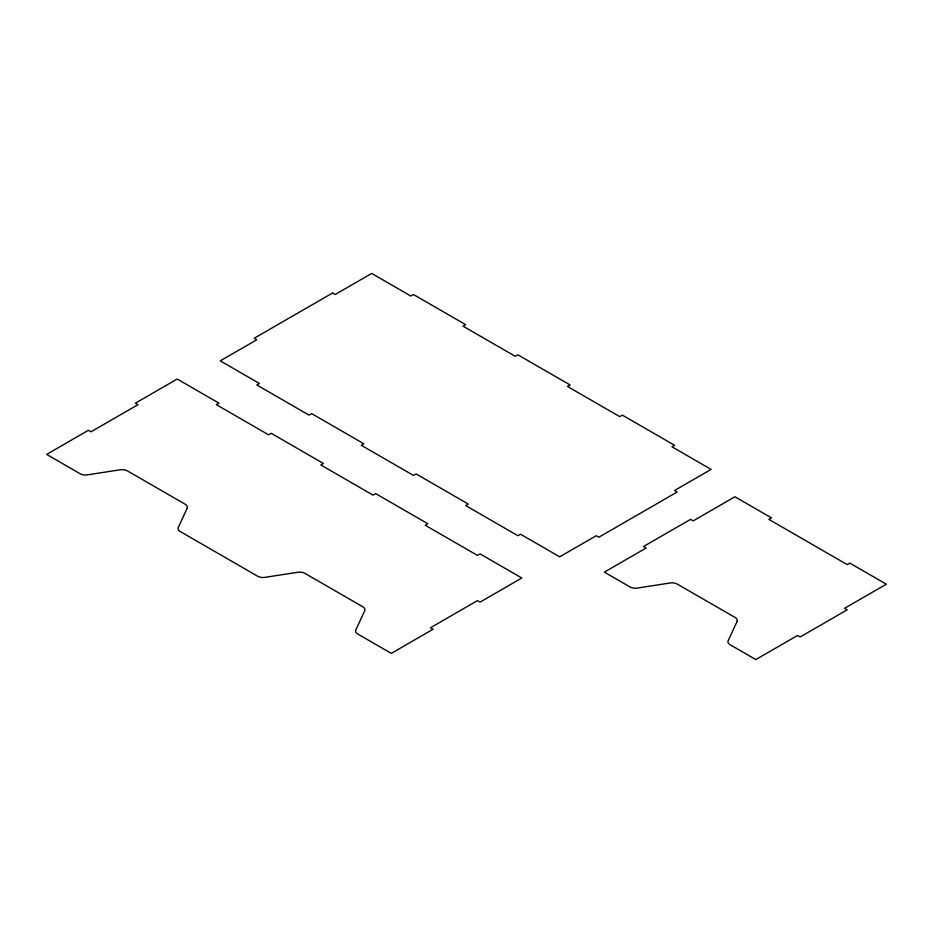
<?xml version="1.0" encoding="UTF-8"?>
<svg xmlns="http://www.w3.org/2000/svg" width="933" height="933" viewBox="0 0 933 933"><rect width="100%" height="100%" fill="white"/><g stroke="black" fill="none" stroke-linecap="round" stroke-linejoin="round"><path stroke-width="1.4" d="M187.125 508.38L178.296 527.402A7.382 4.268 0 0 0 180.209 531.518L257.73 576.267A7.382 4.268 0 0 0 264.855 577.375L297.802 572.279A7.382 4.268 0 0 1 304.939 573.375L362.75 606.753A7.382 4.268 0 0 1 364.663 610.882L355.835 629.903A7.382 4.268 0 0 0 357.747 634.02L391.289 653.38L433.064 629.262L430.451 627.757L477.451 600.619L480.052 602.123L521.827 578.005L480.052 553.887L477.451 555.403L425.226 525.256L427.839 523.74L375.626 493.592L373.013 495.108L320.789 464.961L323.401 463.444L271.188 433.297L268.576 434.813L216.363 404.665L218.963 403.149L177.2 379.031L135.425 403.149L138.026 404.665L91.037 431.792L88.425 430.288L46.65 454.406L80.191 473.766A7.382 4.268 0 0 0 87.317 474.874L120.264 469.777A7.382 4.268 0 0 1 127.401 470.873L185.212 504.252A7.382 4.268 0 0 1 187.125 508.38M737.012 621.588L728.195 640.609A7.382 4.268 0 0 0 730.096 644.726L755.8 659.573L797.575 635.455L800.187 636.959L847.187 609.82L844.575 608.316L886.35 584.198L849.8 563.1L847.187 564.605L768.862 519.378L771.474 517.873L734.924 496.776L693.149 520.894L690.537 519.378L643.537 546.516L646.149 548.021L604.374 572.139L630.078 586.985A7.382 4.268 0 0 0 637.216 588.082L670.162 582.985A7.382 4.268 0 0 1 677.288 584.093L735.111 617.471A7.382 4.268 0 0 1 737.012 621.588M332.533 293.032L254.208 338.247L256.82 339.752L220.27 360.861L259.432 383.475L256.82 384.979L309.033 415.127L311.645 413.622L363.858 443.77L361.258 445.274L413.471 475.422L416.083 473.917L468.296 504.065L465.684 505.569L517.908 535.717L520.521 534.212L559.683 556.814L596.234 535.717L598.846 537.221L677.171 492.006L674.559 490.49L711.109 469.392L671.947 446.779L674.559 445.274L622.346 415.127L619.734 416.631L567.509 386.484L570.121 384.979L517.908 354.832L515.296 356.336L463.071 326.188L465.684 324.684L413.471 294.536L410.858 296.041L371.696 273.427L335.145 294.536L332.533 293.032"/></g></svg>
